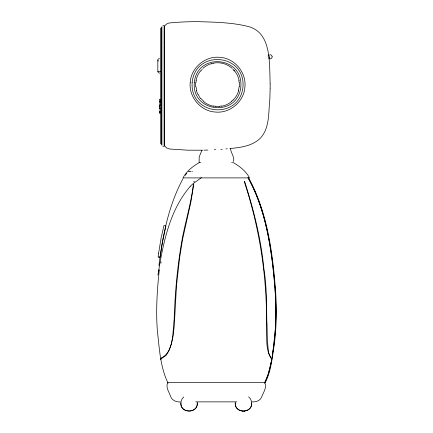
<?xml version="1.0" encoding="UTF-8"?>
<svg xmlns="http://www.w3.org/2000/svg" width="433" height="433" viewBox="0 0 433 433"><rect width="100%" height="100%" fill="white"/><g stroke="black" fill="none" stroke-linecap="round" stroke-linejoin="round"><path stroke-width="0.65" d="M180.907 402.76C179.922 413.775 198.249 413.775 197.264 402.76M235.287 402.76C234.291 413.845 252.753 413.764 251.638 402.668M270.132 88.159L269.873 98.897C268.325 111.876 270.024 127.394 260.634 137.878C252.65 146.056 240.678 147.512 229.869 148.551M272.2 56.869L271.648 55.327L270.068 54.623M180.913 402.668C179.825 413.764 198.352 413.764 197.259 402.668M235.287 402.668C234.183 413.737 252.623 413.818 251.638 402.76M233.539 161.531C234.843 156.6 230.486 152.844 230.54 148.194M272.2 56.864L271.578 58.271L270.17 58.893M157.823 71.164L157.845 59.814L158.494 58.839L159.582 58.623M159.312 269.813C157.119 289.915 155.837 310.185 157.331 330.384C159.387 348.132 160.096 366.875 168.085 383.167M158.938 265.564C162.581 235.704 168.686 205.161 183.099 178.466M157.931 274.993C163.057 243.92 169.092 210.974 190.249 186.379M239.157 86.724L238.394 90.735M195.981 82.643L196.268 80.619M272.633 353.285C277.786 322.428 276.054 290.96 272.151 260.071C268.265 231.85 262.154 202.99 248.196 177.903M193.383 184.095C191.256 202.828 185.584 220.868 182.141 239.352C177.416 265.759 175.008 292.551 174.174 319.354C172.54 331.564 174.142 351.103 161.785 357.782M193.789 184.149L190.888 202.049L182.547 239.422L179.668 257.429L176.523 285.439L174.272 325.529L173.238 335.44L171.387 343.889L168.946 350.746L166.24 355.239L160.562 359.293L161.855 357.739M271.08 362.199L268.308 374.264L264.947 382.35M160.897 359.228L160.562 359M181.173 401.072L182.049 398.977L183.765 396.942M201.897 150.251L199.185 156.935L199.12 162.7M268.038 56.09L268.184 55.754M264.466 383.167C272.454 366.875 273.158 348.132 275.22 330.384C276.211 316.214 276 301.985 274.923 287.831C271.729 250.252 266.576 211.06 247.968 177.649M164.491 26.424C165.433 24.389 167.506 23.252 169.66 22.944C179.1 21.98 188.604 21.677 198.087 21.65C214.335 22.17 230.832 22.359 246.723 26.142C268.612 30.624 269.353 55.332 269.873 73.058L270.132 83.796M185.221 175.305L186.726 173.324M200.755 70.99L202.238 69.35M244.353 181.784L244.645 181.671M244.683 181.779L244.401 181.892M231.26 101.501L232.905 100.018M201.383 177.665L193.632 183.278A39.701 37.801 -13 0 0 190.228 186.358M159.777 257.689L158.462 257.646M193.924 181.681L194.255 181.752M194.222 181.887L193.914 181.822M162.808 25.78L163.403 25.52M211.52 63.862L213.507 63.386M219.612 106.269L221.631 105.982M244.266 411.312L244.661 411.263M159.604 73.199L158.072 72.565M220.798 149.369L222.097 149.25M225.983 148.903L227.276 148.784M214.33 149.742L215.623 149.672M159.571 106.94L159.274 107.216L159.571 107.536M202.649 150.197L187.792 150.191L169.66 149.012L166.434 147.859L164.491 145.531L164.491 26.413M203.948 150.17L207.856 150.078M160.784 71.737L157.839 71.737L158.256 71.737M159.566 99.606L160.091 99.606M159.566 99.779L160.091 99.779M159.566 100.586L160.091 100.586M159.566 101.078L160.091 101.089M159.566 101.214L160.091 101.214M159.566 101.338L160.091 101.338M159.566 102.064L160.091 102.064M159.566 102.345L160.091 102.345M159.566 103.427L160.091 103.422M159.566 104.629L160.091 104.602M159.566 104.997L160.091 105.024M159.566 105.436L160.091 105.436M159.566 107.947L160.091 107.99M159.566 108.385L160.091 108.385M159.566 108.586L160.091 108.629M160.091 108.732L159.566 108.726L160.091 108.78M159.566 109.955L160.091 109.971M159.566 111.037L160.091 111.037M159.566 111.346L160.091 111.313M159.566 112.044L160.091 112.044M159.566 112.169L160.091 112.169M159.566 112.304L160.091 112.304M159.566 112.797L160.091 112.797M159.566 113.782L160.091 113.782M199.77 162.359C193.058 166.045 186.672 171.013 183.002 177.898L249.549 177.898C245.879 171.013 239.487 166.045 232.781 162.359M200.344 162.359L200.869 162.359M231.682 162.359L232.207 162.359M188.35 171.425L189.881 171.425M189.968 171.425L191.126 171.425M192.209 171.425L192.512 171.425M181.367 401.867C176.783 402.484 171.479 400.579 170.337 395.659C168.762 391.54 165.357 386.875 167.858 382.447L264.693 382.447C267.356 387.405 263.221 392.428 261.619 397.045C260.136 401.267 255.129 402.203 251.183 401.867M195.732 401.867L236.819 401.867M242.659 411.312L243.059 411.339M213.507 105.982L215.531 106.269M162.808 146.175L163.403 146.435M265.012 382.382L265.25 382.512C271.242 371.049 272.038 357.777 274.197 345.242C276.519 327.056 276.822 308.653 275.545 290.37C272.525 251.892 267.296 212.008 248.542 177.682M248.656 396.834L250.485 398.95L251.405 401.175M203.878 101.501L200.755 98.372M232.905 69.35L234.383 70.99M268.487 58.195L268.233 57.854M158.256 61.14L157.823 60.084M198.325 94.681L199.445 96.586M272.043 359.092C272.509 360.662 267.751 352.619 268.4 351.011C265.326 323.63 268.346 295.869 263.87 268.547C261.018 238.951 253.695 209.967 244.71 181.703M244.326 181.855C259.053 226.178 266.495 272.828 266.544 319.549C267.859 332.279 263.995 348.327 271.643 359.195M196.744 90.735L195.981 86.724M238.87 80.619L239.157 82.643M268.958 54.612L269.104 55.841M269.461 58.948L269.185 56.512M270.132 83.878L270.132 88.078M164.102 25.385L164.102 42.288M164.102 42.369L164.102 129.586M164.102 129.667L164.102 146.571M161.899 26.678L161.899 145.277M161.639 27.458L161.639 144.498M160.605 28.107L160.605 143.853M158.933 269.883A14.538 0.579 -81.2 0 1 158.722 270.955M160.892 263.064A20.465 0.622 -80.6 0 1 161.081 261.83M239.417 82.714A21.931 21.931 0 0 1 239.417 86.654M238.659 90.719A21.931 21.931 0 0 1 233.078 100.191M231.395 101.712A21.931 21.931 0 0 1 221.561 106.253M219.542 106.529A21.931 21.931 0 0 1 215.596 106.529M213.577 106.253A21.931 21.931 0 0 1 203.743 101.712M200.544 98.508A21.931 21.931 0 0 1 199.526 97.154M198.087 94.757A21.931 21.931 0 0 1 196.485 90.719M195.727 86.654A21.931 21.931 0 0 1 195.727 82.714M196.003 80.69A21.931 21.931 0 0 1 200.544 70.86M202.882 68.392A21.931 21.931 0 0 1 211.537 63.597M213.577 63.115A21.931 21.931 0 0 1 232.256 68.392M233.858 69.994A21.931 21.931 0 0 1 239.135 80.69M159.274 106.123C160.107 107.054 159.696 105.073 159.274 106.123M190.228 82.216C188.571 96.797 200.436 111.064 215.104 112.023C229.685 113.679 243.952 101.815 244.91 87.152C246.566 72.571 234.702 58.298 220.034 57.345C205.453 55.689 191.186 67.548 190.228 82.216M192.165 82.389C189.54 115.86 239.579 120.244 242.973 86.973C245.603 53.508 195.559 49.124 192.165 82.389M194.303 82.487C191.516 112.981 237.858 117.403 240.835 86.881C243.627 56.387 197.28 51.965 194.303 82.487M158.565 253.381L158.121 256.737L160.161 257.002L162.435 242.134L165.942 226.058L163.945 225.544L161.163 237.712L158.565 253.381"/></g></svg>
